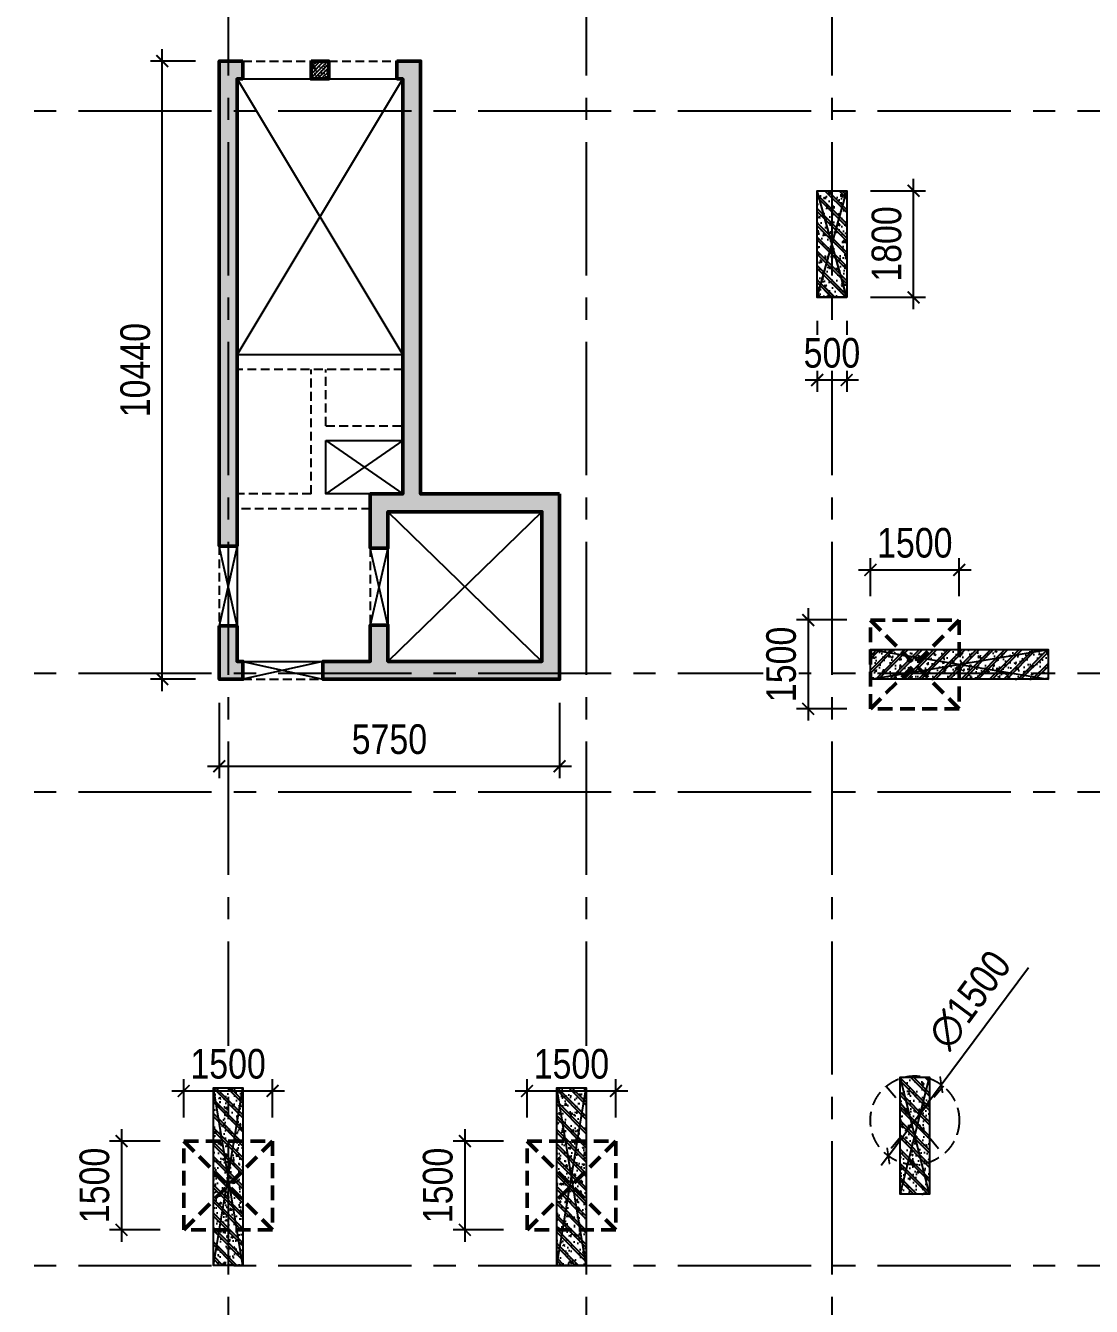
# Model space of a CAD drawing. Header units: millimetres. Extents: x -80883 to 1826631, y -376836 to 309394.
# Drawn here: x 1372164 to 1390168, y -158537 to -136905 of the extents above; entities that cross this region are included whole.
import ezdxf

# ---------------------------------------------------------------- set-up
doc = ezdxf.new("R2010")
doc.units = ezdxf.units.MM
doc.header["$LTSCALE"] = 100
doc.header["$PDMODE"] = 32
doc.header["$PDSIZE"] = 2.5
for name, pattern in [('CENTER2', [1.125, 0.75, -0.125, 0.125, -0.125]), ('DASHED', [4.5, 3, -1.5]), ('HIDDEN', [0.375, 0.25, -0.125])]:
    doc.linetypes.add(name, pattern=pattern)
for name, color, linetype in [('ccu11-Khuat', 9, 'DASHED'), ('ccu11-Thay', 7, 'Continuous'), ('ccu12-Manh', 8, 'Continuous'), ('ccu12-Truc', 13, 'CENTER2'), ('KC-Betong', 6, 'Continuous'), ('KC2-DIM', 251, 'Continuous'), ('KT-Hatch', 251, 'Continuous'), ('ST_MBDV Cot vach 220805$0$AUDIT_I_220805193045-5', 6, 'Continuous'), ('ST_MBDV Cot vach 220805$0$IDEA - dim', 251, 'Continuous'), ('Xref_ST_MBDV Cot vach 30.7.2022|Xref_ST_MBDV Cot vach 30.7.2022|Xref_ST_MBDV Cot vach 30.7.2022|Xref_ST_MBDV Cot vach 30.7.2022|KC-Betong', 6, 'Continuous')]:
    doc.layers.add(name, color=color, linetype=linetype)
doc.layers.add('KT-Net cot vach', color=6, linetype='Continuous', lineweight=50)
doc.styles.add('Arial Narrow', font='ARIALN.TTF')
doc.dimstyles.new('ccu12-200', dxfattribs={"dimscale": 200, "dimtxt": 2.5, "dimasz": 1, "dimexe": 1, "dimexo": 2, "dimgap": 1, "dimtad": 1, "dimdec": 0, "dimrnd": 5, "dimdsep": 46, "dimtxsty": 'Arial Narrow', "dimblk": 'ARCHTICK', "dimcen": -1, "dimdle": 1, "dimclrd": 256, "dimclre": 256, "dimclrt": 3, "dimadec": 0, "dimazin": 2, "dimtfac": 0.1, "dimtdec": 0, "dimtmove": 0, "dimatfit": 1, "dimldrblk": 'ARCHTICK', "dimfxl": 1, "dimtvp": 0.833333, "dimtolj": 1, "dimtzin": 12, "dimarcsym": 0})
pattern_1 = [(50, (-450, 1850), (286.904, -25.1), [30, -330]), (355, (-450, 1850), (-55.5, 300.877), [24, -264]), (100.451, (-426.1, 1847.9), (231.404, 275.776), [25.496, -280.457]), (46.184, (-450, 1930), (426.896, -66.21), [45, -495]), (96.636, (-414.43, 1924.5), (373.865, 389.65), [38.244, -420.685]), (351.184, (-450, 1930), (373.865, 389.65), [36, -396]), (21, (-410, 1910), (238.763, -161.048), [30, -330]), (326, (-410, 1910), (97.326, 290.06), [24, -264]), (71.451, (-390.1, 1896.58), (336.09, 129.012), [25.496, -280.457]), (37.5, (-450, 1850), (4.864, 133.1575), [0, -260.8, 0, -268, 0, -265]), (7.5, (-450, 1850), (105.228, 157.765), [0, -152.8, 0, -254.8, 0, -101]), (327.5, (-539.2, 1850), (213.529, -9.022), [0, -100, 0, -312, 0, -414]), (317.5, (-579.2, 1850), (233.274, 40.042), [0, -130, 0, -207.2, 0, -294]), (45, (-450, 1850), (-120.208, 120.208), []), (45, (-450, 1899), (-120.208, 120.208), [])]

# ---------------------------------------------------------------- blocks, each defined once
blk = doc.blocks.new('Grid-ST-flat-3')
at = {"layer": 'ccu12-Truc', "ltscale": 30}
for p, q in [((398999.4, -66474.8), (398999.4, -104409.6)), ((405049.4, -66474.8), (405049.4, -104409.6)), ((409199.4, -66474.8), (409199.4, -104409.6)), ((366096.2, -72696.3), (425824, -72696.3)), ((366096.2, -82196.3), (425824, -82196.3)), ((366096.2, -84196.3), (425824, -84196.3)), ((366096.2, -92196.3), (425824, -92196.3))]:
    blk.add_line(p, q, dxfattribs=at)
blk = doc.blocks.new('*U650')
h = blk.add_hatch()
h.set_pattern_fill('VATLIEU04', color=250, scale=40, style=0, pattern_type=2)
h.set_pattern_definition([(50, (-450, 3050), (286.904, -25.101), [30, -330]), (355, (-450, 3050), (-55.5, 300.877), [24, -264]), (100.451, (-426.1, 3047.9), (231.404, 275.776), [25.496, -280.457]), (46.184, (-450, 3130), (426.896, -66.208), [45, -495]), (96.636, (-414.43, 3124.5), (373.865, 389.647), [38.244, -420.685]), (351.184, (-450, 3130), (373.865, 389.65), [36, -396]), (21, (-410, 3110), (238.763, -161.048), [30, -330]), (326, (-410, 3110), (97.326, 290.06), [24, -264]), (71.451, (-390.1, 3096.58), (336.09, 129.012), [25.496, -280.457]), (37.5, (-450, 3050), (4.864, 133.1575), [0, -260.8, 0, -268, 0, -265]), (7.5, (-450, 3050), (105.228, 157.7647), [0, -152.8, 0, -254.8, 0, -101]), (327.5, (-539.2, 3050), (213.529, -9.022), [0, -100, 0, -312, 0, -414]), (317.5, (-579.2, 3050), (233.274, 40.042), [0, -130, 0, -207.2, 0, -294]), (45, (-450, 3050), (-120.208, 120.208), []), (45, (-450, 3099), (-120.208, 120.208), [])])
h.paths.add_polyline_path([(-475, -475), (25, -475), (25, 2525), (-475, 2525)])
at = {"color": 6, "ltscale": 0.25}
blk.add_lwpolyline([(-475, -475), (25, -475), (25, 2525), (-475, 2525)], close=True, dxfattribs=at)
at = {"layer": 'Defpoints', "linetype": 'ByBlock', "ltscale": 30}
for p, q in [((25, -475), (-475, 2525)), ((-475, -475), (25, 2525))]:
    blk.add_line(p, q, dxfattribs=at)
blk = doc.blocks.new('*U652')
h = blk.add_hatch()
h.set_pattern_fill('VATLIEU04', color=250, scale=40, style=0, pattern_type=2)
h.set_pattern_definition(pattern_1)
h.paths.add_polyline_path([(-475, -475), (25, -475), (25, 1325), (-475, 1325)])
at = {"color": 6, "ltscale": 0.25}
blk.add_lwpolyline([(-475, -475), (25, -475), (25, 1325), (-475, 1325)], close=True, dxfattribs=at)
at = {"layer": 'Defpoints', "linetype": 'ByBlock', "ltscale": 30}
for p, q in [((25, -475), (-475, 1325)), ((-475, -475), (25, 1325))]:
    blk.add_line(p, q, dxfattribs=at)
blk = doc.blocks.new('*U658')
h = blk.add_hatch()
h.set_pattern_fill('VATLIEU04', color=250, scale=40, style=0, pattern_type=2)
h.set_pattern_definition([(50, (-450, 2030), (286.904, -25.1), [30, -330]), (355, (-450, 2030), (-55.5, 300.877), [24, -264]), (100.451, (-426.1, 2027.9), (231.404, 275.776), [25.496, -280.457]), (46.184, (-450, 2110), (426.896, -66.208), [45, -495]), (96.636, (-414.43, 2104.5), (373.865, 389.65), [38.244, -420.685]), (351.184, (-450, 2110), (373.865, 389.65), [36, -396]), (21, (-410, 2090), (238.763, -161.048), [30, -330]), (326, (-410, 2090), (97.326, 290.06), [24, -264]), (71.451, (-390.1, 2076.58), (336.09, 129.012), [25.496, -280.457]), (37.5, (-450, 2030), (4.864, 133.1575), [0, -260.8, 0, -268, 0, -265]), (7.5, (-450, 2030), (105.228, 157.765), [0, -152.8, 0, -254.8, 0, -101]), (327.5, (-539.2, 2030), (213.529, -9.022), [0, -100, 0, -312, 0, -414]), (317.5, (-579.2, 2030), (233.274, 40.042), [0, -130, 0, -207.2, 0, -294]), (45, (-450, 2030), (-120.208, 120.208), []), (45, (-450, 2079), (-120.208, 120.208), [])])
h.paths.add_polyline_path([(-475, -475), (25, -475), (25, 1505), (-475, 1505)])
at = {"color": 6, "ltscale": 0.25}
blk.add_lwpolyline([(-475, -475), (25, -475), (25, 1505), (-475, 1505)], close=True, dxfattribs=at)
at = {"layer": 'Defpoints', "linetype": 'ByBlock', "ltscale": 30}
for p, q in [((25, -475), (-475, 1505)), ((-475, -475), (25, 1505))]:
    blk.add_line(p, q, dxfattribs=at)
blk = doc.blocks.new('MBCOTVACH-T7-PN')
at = {"layer": 'ST_MBDV Cot vach 220805$0$IDEA - dim', "elevation": 0}
blk.add_lwpolyline([(101387, -31396), (101887, -31396), (101887, -33376), (101387, -33376)], close=True, dxfattribs=at)
at = {"layer": 'ST_MBDV Cot vach 220805$0$AUDIT_I_220805193045-5', "linetype": 'ByBlock', "xscale": -1}
blk.add_blockref('*U652', (100012, -17751, 0), dxfattribs=at)
for name, p, rotation in [('*U650', (101362, -24201, 0), 270), ('*U650', (89812, -34101, 0), 359.9999999999985), ('*U650', (95612, -34101, 0), 359.9999999999985), ('*U658', (101412, -32901, 0), 359.9999999999985)]:
    blk.add_blockref(name, p, dxfattribs=dict(at, rotation=rotation))
blk = doc.blocks.new('LOI-B2-T1-PN')
at = {"layer": 'KT-Hatch'}
h = blk.add_hatch(dxfattribs=at)
h.set_pattern_fill('BTCT', color=256, scale=40)
h.set_pattern_definition([(50, (106559.85, -42147.03), (286.904, -25.1009), [30, -330]), (355, (106559.85, -42147.03), (-55.5005, 300.8769), [24, -264]), (100.4514, (106583.76, -42149.12), (231.4038, 275.7758), [25.496, -280.4568]), (46.1842, (106559.85, -42067.03), (426.8964, -66.2076), [45, -495]), (96.6356, (106595.43, -42072.55), (373.865, 389.647), [38.244, -420.685]), (351.1842, (106559.85, -42067.03), (373.865, 389.6474), [36, -396]), (21, (106599.85, -42087.03), (238.7628, -161.0476), [30, -330]), (326, (106599.85, -42087.03), (97.326, 290.06), [24, -264]), (71.4514, (106619.75, -42100.45), (336.089, 129.0122), [25.496, -280.4568]), (37.5, (106559.85, -42147.03), (4.86394, 133.15754), [0, -260.8, 0, -268, 0, -265]), (7.5, (106559.85, -42147.03), (105.2278, 157.7647), [0, -152.8, 0, -254.8, 0, -101]), (327.5, (106470.65, -42147.03), (213.52897, -9.02195), [0, -100, 0, -312, 0, -414]), (317.5, (106430.65, -42147.03), (233.2745, 40.042), [0, -130, 0, -207.2, 0, -294]), (45, (106559.85, -42147.03), (-106.066, 106.066), []), (45, (106630.57, -42147.03), (-106.066, 106.066), [])])
h.paths.add_polyline_path([(90187, -23777), (89887, -23777), (89887, -24677), (90287, -24677), (90287, -24377), (90187, -24377)], flags=17)
h.paths.add_polyline_path([(92887, -14237), (92887, -14537), (92987, -14537), (92987, -21547), (92437, -21547), (92437, -22462), (92737, -22462), (92737, -21847), (95337, -21847), (95337, -24377), (92737, -24377), (92737, -23762), (92437, -23762), (92437, -24377), (91637, -24377), (91637, -24677), (95637, -24677), (95637, -21547), (93287, -21547), (93287, -14237), (89887, -14237), (89887, -22427), (90187, -22427), (90187, -14537), (90287, -14537), (90287, -14237)])
h = blk.add_hatch(dxfattribs=at)
h.set_pattern_fill('BETONG', color=256, scale=40, pattern_type=2)
h.set_pattern_definition([(0, (-1499465.33, 300749.45), (0, 155.884573), [3.75, -86.25]), (0, (-1499465.33, 300755.95), (0, 155.884573), [3.75, -86.25]), (120, (-1499465.33, 300749.45), (-135, -77.942286), [3.75, -86.25]), (120, (-1499459.7, 300752.7), (-135, -77.942286), [3.75, -86.25]), (0, (-1499420.33, 300827.4), (0, 155.884573), [3.75, -86.25]), (0, (-1499420.33, 300833.89), (0, 155.884573), [3.75, -86.25]), (120, (-1499420.33, 300827.4), (-135, -77.942286), [3.75, -86.25]), (120, (-1499414.7, 300830.64), (-135, -77.942286), [3.75, -86.25]), (60, (-1499461.58, 300749.45), (-135, 77.942286), [3.75, -86.25]), (60, (-1499467.2, 300752.7), (-135, 77.942286), [3.75, -86.25]), (60, (-1499416.58, 300671.51), (-135, 77.942286), [3.75, -86.25]), (60, (-1499422.2, 300674.76), (-135, 77.942286), [3.75, -86.25]), (45, (-1499465.33, 300749.454), (-31.8198052, 31.8198052), []), (50, (-1499465.33, 300749.45), (215.178055, -18.82564), [22.5, -247.5]), (355, (-1499465.33, 300749.45), (-41.6254, 225.65764), [18, -198]), (100.4514, (-1499447.4, 300747.88), (173.552815, 206.831863), [19.122057, -210.342634]), (46.1842, (-1499465.33, 300809.45), (320.172315, -49.655704), [33.75, -371.25]), (96.6356, (-1499438.65, 300805.32), (280.39881, 292.23536), [28.683086, -315.5139]), (351.1842, (-1499465.33, 300809.45), (280.398584, 292.23558), [27, -297]), (21, (-1499435.33, 300794.45), (179.072116, -120.785667), [22.5, -247.5]), (326, (-1499435.33, 300794.45), (72.9946, 217.545014), [18, -198]), (71.4514, (-1499420.4, 300784.39), (252.066789, 96.75915), [19.122057, -210.342634]), (37.5, (-1499465.33, 300749.45), (3.6479566, 99.868156), [0, -195.6, 0, -201, 0, -198.75]), (7.5, (-1499465.33, 300749.45), (78.920861, 118.3235136), [0, -114.6, 0, -191.1, 0, -75.75]), (327.5, (-1499532.23, 300749.45), (160.146731, -6.7664615), [0, -75, 0, -234, 0, -310.5]), (317.5, (-1499562.23, 300749.45), (174.955851, 30.031495), [0, -97.5, 0, -155.4, 0, -220.5])])
h.paths.add_polyline_path([(91437, -14237), (91737, -14237), (91737, -14537), (91437, -14537)])
at = {"ltscale": 0.5}
blk.add_lwpolyline([(92987, -19197), (90187, -19197)], dxfattribs=at)
blk.add_lwpolyline([(91687, -20647), (92987, -20647), (92987, -21547), (91687, -21547)], close=True, dxfattribs=at)
at = {"layer": 'ccu11-Khuat', "color": 6, "ltscale": 0.5, "elevation": 0}
blk.add_lwpolyline([(90287, -14237), (91437, -14237)], dxfattribs=at)
at = {"layer": 'ccu11-Khuat', "color": 6, "ltscale": 0.5}
for points in [[(91737, -14237), (92887, -14237)], [(89887, -22427), (89887, -23777)], [(92437, -22462), (92437, -23762)], [(90287, -24677), (91637, -24677)]]:
    blk.add_lwpolyline(points, dxfattribs=at)
at = {"layer": 'ccu11-Khuat', "ltscale": 0.5}
for points in [[(92987, -19447), (90187, -19447)], [(91437, -21547), (91437, -19447)], [(91687, -20397), (91687, -19447)], [(91687, -20397), (92987, -20397)], [(91437, -21547), (90187, -21547)], [(92437, -21797), (90187, -21797)]]:
    blk.add_lwpolyline(points, dxfattribs=at)
at = {"layer": 'ccu11-Thay', "color": 6, "ltscale": 0.5, "elevation": 0}
blk.add_lwpolyline([(90287, -14537), (91437, -14537)], dxfattribs=at)
at = {"layer": 'ccu11-Thay', "color": 6, "ltscale": 0.5}
for points in [[(91737, -14537), (92887, -14537)], [(90187, -22427), (90187, -23777)], [(92737, -22462), (92737, -23762)], [(90287, -24377), (91637, -24377)]]:
    blk.add_lwpolyline(points, dxfattribs=at)
at = {"layer": 'ccu12-Manh', "ltscale": 0.5}
for points in [[(90187, -14537), (92987, -19197)], [(90187, -19197), (92987, -14537)]]:
    blk.add_lwpolyline(points, dxfattribs=at)
at = {"layer": 'KC2-DIM', "color": 252, "ltscale": 0.5}
for p, q in [((91687, -20647), (92987, -21547)), ((92987, -20647), (91687, -21547))]:
    blk.add_line(p, q, dxfattribs=at)
at = {"layer": 'KC2-DIM', "ltscale": 0.5}
for points in [[(91687, -21547), (91687, -20647)], [(91687, -20647), (92987, -20647)], [(90187, -22427), (89887, -23777)], [(90187, -23777), (89887, -22427)], [(92737, -22462), (92437, -23762)], [(92737, -23762), (92437, -22462)], [(90287, -24377), (91637, -24677)], [(91637, -24377), (90287, -24677)]]:
    blk.add_lwpolyline(points, dxfattribs=at)
at = {"layer": 'KC2-DIM', "color": 252, "ltscale": 0.5}
for points in [[(92737, -21847), (95337, -24377)], [(95337, -21847), (92737, -24377)]]:
    blk.add_lwpolyline(points, dxfattribs=at)
at = {"layer": 'KT-Net cot vach'}
for p, q in [((90187, -22427), (89887, -22427)), ((90187, -23777), (89887, -23777)), ((92437, -23762), (92437, -24377)), ((92737, -23762), (92437, -23762)), ((92737, -23762), (92737, -24377)), ((91637, -24377), (92437, -24377)), ((91637, -24677), (95637, -24677))]:
    blk.add_line(p, q, dxfattribs=at)
for points in [[(89887, -22427), (89887, -14237), (90287, -14237)], [(92887, -14237), (93287, -14237), (93287, -21547), (95637, -21547)], [(90287, -14537), (90187, -14537), (90187, -22427)], [(95637, -21547), (95637, -24677), (91637, -24677), (91637, -24377), (92437, -24377), (92437, -23762), (92737, -23762), (92737, -24377), (95337, -24377), (95337, -21847), (92737, -21847), (92737, -22462), (92437, -22462), (92437, -21547), (92987, -21547), (92987, -14537), (92887, -14537)], [(90187, -23777), (90187, -24377), (90287, -24377), (90287, -24677), (89887, -24677), (89887, -23777)]]:
    blk.add_lwpolyline(points, dxfattribs=at)
at = {"layer": 'KT-Net cot vach', "elevation": 0}
for points in [[(90287, -14537), (90287, -14237)], [(92887, -14237), (92887, -14537)]]:
    blk.add_lwpolyline(points, dxfattribs=at)
at = {"layer": 'KT-Net cot vach'}
blk.add_lwpolyline([(91437, -14237), (91737, -14237), (91737, -14537), (91437, -14537)], close=True, dxfattribs=at)
blk = doc.blocks.new('_ARCHTICK')
at = {"color": 0, "linetype": 'ByBlock', "const_width": 0.15}
blk.add_lwpolyline([(-0.5, -0.5), (0.5, 0.5)], dxfattribs=at)
blk = doc.blocks.new('*D879')
at = {"layer": 'Defpoints', "color": 0, "ltscale": 0.5, "transparency": 16777216}
for p in [(1374835, -155744), (1373784, -157244), (1374835, -157244)]:
    blk.add_point(p, dxfattribs=at)
at = {"layer": 'KC2-DIM', "lineweight": -2, "ltscale": 0.5, "transparency": 16777216}
for p, q in [((1374435, -155744), (1373584, -155744)), ((1373784, -155544), (1373784, -157444)), ((1374435, -157244), (1373584, -157244))]:
    blk.add_line(p, q, dxfattribs=at)
at = {"layer": 'KC2-DIM', "lineweight": -2, "ltscale": 0.5, "transparency": 16777216, "xscale": 200, "yscale": 200, "zscale": 200}
for p, rotation in [((1373784, -155744), 90), ((1373784, -157244), 270)]:
    blk.add_blockref('_ARCHTICK', p, dxfattribs=dict(at, rotation=rotation))
at = {"layer": 'KC2-DIM', "color": 3, "ltscale": 0.5, "transparency": 16777216, "insert": (1373329, -156494), "char_height": 500, "attachment_point": 5, "rotation": 90, "style": 'Arial Narrow', "bg_fill": 3, "box_fill_scale": 1.1, "bg_fill_color": 256, "bg_fill_true_color": 13158600, "bg_fill_transparency": 0}
blk.add_mtext('\\A1;1500', dxfattribs=at)
blk = doc.blocks.new('*D880')
at = {"layer": 'Defpoints', "color": 0, "ltscale": 0.5, "transparency": 16777216}
for p in [(1376335, -154898), (1374835, -155744), (1376335, -155744)]:
    blk.add_point(p, dxfattribs=at)
at = {"layer": 'KC2-DIM', "lineweight": -2, "ltscale": 0.5, "transparency": 16777216}
for p, q in [((1374835, -155344), (1374835, -154698)), ((1376335, -155344), (1376335, -154698)), ((1374635, -154898), (1376535, -154898))]:
    blk.add_line(p, q, dxfattribs=at)
at = {"layer": 'KC2-DIM', "lineweight": -2, "ltscale": 0.5, "transparency": 16777216, "xscale": 200, "yscale": 200, "zscale": 200, "rotation": 180}
blk.add_blockref('_ARCHTICK', (1374835, -154898), dxfattribs=at)
at = {"layer": 'KC2-DIM', "lineweight": -2, "ltscale": 0.5, "transparency": 16777216, "xscale": 200, "yscale": 200, "zscale": 200}
blk.add_blockref('_ARCHTICK', (1376335, -154898), dxfattribs=at)
at = {"layer": 'KC2-DIM', "color": 3, "ltscale": 0.5, "transparency": 16777216, "insert": (1375585, -154443), "char_height": 500, "attachment_point": 5, "style": 'Arial Narrow', "bg_fill": 3, "box_fill_scale": 1.1, "bg_fill_color": 256, "bg_fill_true_color": 13158600, "bg_fill_transparency": 0}
blk.add_mtext('\\A1;1500', dxfattribs=at)
blk = doc.blocks.new('*D881')
at = {"layer": 'Defpoints', "color": 0, "ltscale": 0.5, "transparency": 16777216}
for p in [(1380635, -155744), (1379584, -157244), (1380635, -157244)]:
    blk.add_point(p, dxfattribs=at)
at = {"layer": 'KC2-DIM', "lineweight": -2, "ltscale": 0.5, "transparency": 16777216}
for p, q in [((1380235, -155744), (1379384, -155744)), ((1379584, -155544), (1379584, -157444)), ((1380235, -157244), (1379384, -157244))]:
    blk.add_line(p, q, dxfattribs=at)
at = {"layer": 'KC2-DIM', "lineweight": -2, "ltscale": 0.5, "transparency": 16777216, "xscale": 200, "yscale": 200, "zscale": 200}
for p, rotation in [((1379584, -155744), 90), ((1379584, -157244), 270)]:
    blk.add_blockref('_ARCHTICK', p, dxfattribs=dict(at, rotation=rotation))
at = {"layer": 'KC2-DIM', "color": 3, "ltscale": 0.5, "transparency": 16777216, "insert": (1379129, -156494), "char_height": 500, "attachment_point": 5, "rotation": 90, "style": 'Arial Narrow', "bg_fill": 3, "box_fill_scale": 1.1, "bg_fill_color": 256, "bg_fill_true_color": 13158600, "bg_fill_transparency": 0}
blk.add_mtext('\\A1;1500', dxfattribs=at)
blk = doc.blocks.new('*D882')
at = {"layer": 'Defpoints', "color": 0, "ltscale": 0.5, "transparency": 16777216}
for p in [(1382135, -154898), (1380635, -155744), (1382135, -155744)]:
    blk.add_point(p, dxfattribs=at)
at = {"layer": 'KC2-DIM', "lineweight": -2, "ltscale": 0.5, "transparency": 16777216}
for p, q in [((1380635, -155344), (1380635, -154698)), ((1382135, -155344), (1382135, -154698)), ((1380435, -154898), (1382335, -154898))]:
    blk.add_line(p, q, dxfattribs=at)
at = {"layer": 'KC2-DIM', "lineweight": -2, "ltscale": 0.5, "transparency": 16777216, "xscale": 200, "yscale": 200, "zscale": 200, "rotation": 180}
blk.add_blockref('_ARCHTICK', (1380635, -154898), dxfattribs=at)
at = {"layer": 'KC2-DIM', "lineweight": -2, "ltscale": 0.5, "transparency": 16777216, "xscale": 200, "yscale": 200, "zscale": 200}
blk.add_blockref('_ARCHTICK', (1382135, -154898), dxfattribs=at)
at = {"layer": 'KC2-DIM', "color": 3, "ltscale": 0.5, "transparency": 16777216, "insert": (1381385, -154443), "char_height": 500, "attachment_point": 5, "style": 'Arial Narrow', "bg_fill": 3, "box_fill_scale": 1.1, "bg_fill_color": 256, "bg_fill_true_color": 13158600, "bg_fill_transparency": 0}
blk.add_mtext('\\A1;1500', dxfattribs=at)
blk = doc.blocks.new('*D883')
at = {"layer": 'Defpoints', "color": 0, "ltscale": 0.5, "transparency": 16777216}
for p in [(1386435, -146944), (1385384, -148444), (1386435, -148444)]:
    blk.add_point(p, dxfattribs=at)
at = {"layer": 'KC2-DIM', "lineweight": -2, "ltscale": 0.5, "transparency": 16777216}
for p, q in [((1385384, -146744), (1385384, -148644)), ((1386035, -146944), (1385184, -146944)), ((1386035, -148444), (1385184, -148444))]:
    blk.add_line(p, q, dxfattribs=at)
at = {"layer": 'KC2-DIM', "lineweight": -2, "ltscale": 0.5, "transparency": 16777216, "xscale": 200, "yscale": 200, "zscale": 200}
for p, rotation in [((1385384, -146944), 90), ((1385384, -148444), 270)]:
    blk.add_blockref('_ARCHTICK', p, dxfattribs=dict(at, rotation=rotation))
at = {"layer": 'KC2-DIM', "color": 3, "ltscale": 0.5, "transparency": 16777216, "insert": (1384929, -147694), "char_height": 500, "attachment_point": 5, "rotation": 90, "style": 'Arial Narrow', "bg_fill": 3, "box_fill_scale": 1.1, "bg_fill_color": 256, "bg_fill_true_color": 13158600, "bg_fill_transparency": 0}
blk.add_mtext('\\A1;1500', dxfattribs=at)
blk = doc.blocks.new('*D884')
at = {"layer": 'Defpoints', "color": 0, "ltscale": 0.5, "transparency": 16777216}
for p in [(1387935, -146098), (1386435, -146944), (1387935, -146944)]:
    blk.add_point(p, dxfattribs=at)
at = {"layer": 'KC2-DIM', "lineweight": -2, "ltscale": 0.5, "transparency": 16777216}
for p, q in [((1386435, -146544), (1386435, -145898)), ((1387935, -146544), (1387935, -145898)), ((1386235, -146098), (1388135, -146098))]:
    blk.add_line(p, q, dxfattribs=at)
at = {"layer": 'KC2-DIM', "lineweight": -2, "ltscale": 0.5, "transparency": 16777216, "xscale": 200, "yscale": 200, "zscale": 200, "rotation": 180}
blk.add_blockref('_ARCHTICK', (1386435, -146098), dxfattribs=at)
at = {"layer": 'KC2-DIM', "lineweight": -2, "ltscale": 0.5, "transparency": 16777216, "xscale": 200, "yscale": 200, "zscale": 200}
blk.add_blockref('_ARCHTICK', (1387935, -146098), dxfattribs=at)
at = {"layer": 'KC2-DIM', "color": 3, "ltscale": 0.5, "transparency": 16777216, "insert": (1387185, -145643), "char_height": 500, "attachment_point": 5, "style": 'Arial Narrow', "bg_fill": 3, "box_fill_scale": 1.1, "bg_fill_color": 256, "bg_fill_true_color": 13158600, "bg_fill_transparency": 0}
blk.add_mtext('\\A1;1500', dxfattribs=at)
blk = doc.blocks.new('*D852')
at = {"layer": 'Defpoints', "color": 0, "ltscale": 0.5, "transparency": 16777216}
for p in [(1387633, -154793), (1386738, -155996)]:
    blk.add_point(p, dxfattribs=at)
at = {"layer": 'KC2-DIM', "lineweight": -2, "ltscale": 0.5, "transparency": 16777216}
for p, q in [((1387633, -154793), (1389105, -152813)), ((1386738, -155996), (1387633, -154793)), ((1386738, -155996), (1386619, -156157))]:
    blk.add_line(p, q, dxfattribs=at)
at = {"layer": 'KC2-DIM', "lineweight": -2, "ltscale": 0.5, "transparency": 16777216, "xscale": 200, "yscale": 200, "zscale": 200}
for p, rotation in [((1387633, -154793), 233.3721962865281), ((1386738, -155996), 53.37219628652808)]:
    blk.add_blockref('_ARCHTICK', p, dxfattribs=dict(at, rotation=rotation))
at = {"layer": 'KC2-DIM', "color": 3, "ltscale": 0.5, "transparency": 16777216, "insert": (1388111, -153362), "char_height": 500, "attachment_point": 5, "rotation": 53.3722, "style": 'Arial Narrow', "bg_fill": 3, "box_fill_scale": 1.1, "bg_fill_color": 256, "bg_fill_true_color": 13158600, "bg_fill_transparency": 0}
blk.add_mtext('\\A1;∅1500', dxfattribs=at)
blk = doc.blocks.new('*D920')
at = {"layer": 'Defpoints', "color": 0, "ltscale": 0.5, "transparency": 16777216}
for p in [(1375435, -147944), (1381185, -147944), (1381185, -149415)]:
    blk.add_point(p, dxfattribs=at)
at = {"layer": 'KC2-DIM', "lineweight": -2, "ltscale": 0.5, "transparency": 16777216}
for p, q in [((1375435, -148344), (1375435, -149615)), ((1381185, -148344), (1381185, -149615)), ((1375235, -149415), (1381385, -149415))]:
    blk.add_line(p, q, dxfattribs=at)
at = {"layer": 'KC2-DIM', "lineweight": -2, "ltscale": 0.5, "transparency": 16777216, "xscale": 200, "yscale": 200, "zscale": 200, "rotation": 180}
blk.add_blockref('_ARCHTICK', (1375435, -149415), dxfattribs=at)
at = {"layer": 'KC2-DIM', "lineweight": -2, "ltscale": 0.5, "transparency": 16777216, "xscale": 200, "yscale": 200, "zscale": 200}
blk.add_blockref('_ARCHTICK', (1381185, -149415), dxfattribs=at)
at = {"layer": 'KC2-DIM', "color": 3, "ltscale": 0.5, "transparency": 16777216, "insert": (1378310, -148960), "char_height": 500, "attachment_point": 5, "style": 'Arial Narrow', "bg_fill": 3, "box_fill_scale": 1.1, "bg_fill_color": 256, "bg_fill_true_color": 13158600, "bg_fill_transparency": 0}
blk.add_mtext('\\A1;5750', dxfattribs=at)
blk = doc.blocks.new('*D931')
at = {"layer": 'Defpoints', "color": 0, "ltscale": 0.5, "transparency": 16777216}
for p in [(1374473, -137504), (1375435, -137504), (1375435, -147944)]:
    blk.add_point(p, dxfattribs=at)
at = {"layer": 'KC2-DIM', "lineweight": -2, "ltscale": 0.5, "transparency": 16777216}
for p, q in [((1374473, -148144), (1374473, -137304)), ((1375035, -137504), (1374273, -137504)), ((1375035, -147944), (1374273, -147944))]:
    blk.add_line(p, q, dxfattribs=at)
at = {"layer": 'KC2-DIM', "lineweight": -2, "ltscale": 0.5, "transparency": 16777216, "xscale": 200, "yscale": 200, "zscale": 200}
for p, rotation in [((1374473, -137504), 90), ((1374473, -147944), 270)]:
    blk.add_blockref('_ARCHTICK', p, dxfattribs=dict(at, rotation=rotation))
at = {"layer": 'KC2-DIM', "color": 3, "ltscale": 0.5, "transparency": 16777216, "insert": (1374018, -142724), "char_height": 500, "attachment_point": 5, "rotation": 90, "style": 'Arial Narrow', "bg_fill": 3, "box_fill_scale": 1.1, "bg_fill_color": 256, "bg_fill_true_color": 13158600, "bg_fill_transparency": 0}
blk.add_mtext('\\A1;10440', dxfattribs=at)
blk = doc.blocks.new('*D927')
at = {"layer": 'Defpoints', "color": 0, "ltscale": 0.5, "transparency": 16777216}
for p in [(1385535, -141494, 0), (1386035, -141494, 0), (1386035, -142890)]:
    blk.add_point(p, dxfattribs=at)
at = {"layer": 'KC2-DIM', "lineweight": -2, "ltscale": 0.5, "transparency": 16777216}
for p, q in [((1385535, -141894), (1385535, -143090)), ((1386035, -141894), (1386035, -143090)), ((1385335, -142890), (1386235, -142890))]:
    blk.add_line(p, q, dxfattribs=at)
at = {"layer": 'KC2-DIM', "lineweight": -2, "ltscale": 0.5, "transparency": 16777216, "xscale": 200, "yscale": 200, "zscale": 200, "rotation": 180}
blk.add_blockref('_ARCHTICK', (1385535, -142890), dxfattribs=at)
at = {"layer": 'KC2-DIM', "lineweight": -2, "ltscale": 0.5, "transparency": 16777216, "xscale": 200, "yscale": 200, "zscale": 200}
blk.add_blockref('_ARCHTICK', (1386035, -142890), dxfattribs=at)
at = {"layer": 'KC2-DIM', "color": 3, "ltscale": 0.5, "transparency": 16777216, "insert": (1385785, -142435), "char_height": 500, "attachment_point": 5, "style": 'Arial Narrow', "bg_fill": 3, "box_fill_scale": 1.1, "bg_fill_color": 256, "bg_fill_true_color": 13158600, "bg_fill_transparency": 0}
blk.add_mtext('\\A1;500', dxfattribs=at)
blk = doc.blocks.new('*D928')
at = {"layer": 'Defpoints', "color": 0, "ltscale": 0.5, "transparency": 16777216}
for p in [(1386035, -139694, 0), (1387164, -139694), (1386035, -141494, 0)]:
    blk.add_point(p, dxfattribs=at)
at = {"layer": 'KC2-DIM', "lineweight": -2, "ltscale": 0.5, "transparency": 16777216}
for p, q in [((1387164, -141694), (1387164, -139494)), ((1386435, -139694), (1387364, -139694)), ((1386435, -141494), (1387364, -141494))]:
    blk.add_line(p, q, dxfattribs=at)
at = {"layer": 'KC2-DIM', "lineweight": -2, "ltscale": 0.5, "transparency": 16777216, "xscale": 200, "yscale": 200, "zscale": 200}
for p, rotation in [((1387164, -139694), 90), ((1387164, -141494), 270)]:
    blk.add_blockref('_ARCHTICK', p, dxfattribs=dict(at, rotation=rotation))
at = {"layer": 'KC2-DIM', "color": 3, "ltscale": 0.5, "transparency": 16777216, "insert": (1386709, -140594), "char_height": 500, "attachment_point": 5, "rotation": 90, "style": 'Arial Narrow', "bg_fill": 3, "box_fill_scale": 1.1, "bg_fill_color": 256, "bg_fill_true_color": 13158600, "bg_fill_transparency": 0}
blk.add_mtext('\\A1;1800', dxfattribs=at)
blk = doc.blocks.new('*U149')
h = blk.add_hatch()
h.set_pattern_fill('VATLIEU04', color=250, scale=40, style=0, pattern_type=2)
h.set_pattern_definition(pattern_1)
h.paths.add_polyline_path([(-475, -475), (25, -475), (25, 1325), (-475, 1325)])
at = {"color": 6, "ltscale": 0.25}
blk.add_lwpolyline([(-475, -475), (25, -475), (25, 1325), (-475, 1325)], close=True, dxfattribs=at)
at = {"layer": 'Defpoints', "linetype": 'ByBlock', "ltscale": 30}
for p, q in [((25, -475), (-475, 1325)), ((-475, -475), (25, 1325))]:
    blk.add_line(p, q, dxfattribs=at)
blk = doc.blocks.new('*U1010')
at = {"color": 6, "linetype": 'HIDDEN', "ltscale": 10}
for p, q in [((1025, -1025), (-475, 475)), ((1025, 475), (-475, -1025))]:
    blk.add_line(p, q, dxfattribs=at)
blk.add_lwpolyline([(-475, 475), (1025, 475), (1025, -1025), (-475, -1025)], close=True, dxfattribs=at)
blk = doc.blocks.new('MBDV-COTVACH-T7-PN')
at = {"layer": 'KC-Betong', "linetype": 'HIDDEN', "ltscale": 10}
for points in [[(101154, -31552), (102120, -32700)], [(102120, -31552), (101154, -32700)]]:
    blk.add_lwpolyline(points, dxfattribs=at)
blk.add_circle((101637, -32127), 750, dxfattribs=at)
at = {"layer": 'KT-Net cot vach'}
for p in [(101362, -24152), (89762, -32952), (95562, -32952)]:
    blk.add_blockref('*U1010', p, dxfattribs=at)
at = {"layer": 'Xref_ST_MBDV Cot vach 30.7.2022|Xref_ST_MBDV Cot vach 30.7.2022|Xref_ST_MBDV Cot vach 30.7.2022|Xref_ST_MBDV Cot vach 30.7.2022|KC-Betong', "linetype": 'ByBlock', "xscale": -1}
blk.add_blockref('*U149', (100012, -17752, 0), dxfattribs=at)

msp = doc.modelspace()

# ---------------------------------------------------------------- block references
for name, p in [('Grid-ST-flat-3', (976585.9, -65648.1)), ('LOI-B2-T1-PN', (1285548.5, -123267.8)), ('LOI-B2-T1-PN', (1285548.5, -123267.8))]:
    msp.add_blockref(name, p)
at = {"layer": 'KC2-DIM'}
msp.add_blockref('MBCOTVACH-T7-PN', (1285548.5, -123267.8), dxfattribs=at)

# ---------------------------------------------------------------- next in the draw order: dimensions: what is measured, and where the dimension line sits
at = {"layer": 'KC2-DIM', "ltscale": 0.5}
dim = msp.add_linear_dim(base=(1386035.3, -142890), p1=(1385535.3, -141494.4, 0), p2=(1386035.3, -141494.4, 0), dimstyle='ccu12-200', override={"dimfxl": 150, "dimtfill": 1}, dxfattribs=at)
dim.commit()
dim.dimension.update_dxf_attribs({"geometry": '*D927', "text_midpoint": (1385785.3, -142890), "dimtype": 160})
for base, p1, p2, picture, middle in [((1385384, -148444.4), (1386435.3, -146944.4), (1386435.3, -148444.4), '*D883', (1385384, -147694.4)), ((1373784, -157244.4), (1374835.3, -155744.4), (1374835.3, -157244.4), '*D879', (1373784, -156494.4)), ((1379584, -157244.4), (1380635.3, -155744.4), (1380635.3, -157244.4), '*D881', (1379584, -156494.4))]:
    dim = msp.add_linear_dim(base=base, p1=p1, p2=p2, angle=90, dimstyle='ccu12-200', override={"dimfxl": 150, "dimtfill": 1}, dxfattribs=at)
    dim.commit()
    dim.dimension.update_dxf_attribs({"geometry": picture, "text_midpoint": middle, "dimtype": 160})
dim = msp.add_linear_dim(base=(1381185.3, -149415.4), p1=(1375435.3, -147944.4), p2=(1381185.3, -147944.4), dimstyle='ccu12-200', override={"dimfxl": 150, "dimtfill": 1}, dxfattribs=at)
dim.commit()
dim.dimension.update_dxf_attribs({"geometry": '*D920', "text_midpoint": (1378310.3, -148960.1)})
dim = msp.add_diameter_dim_2p(p1=(1386737.9, -155996.3), p2=(1387632.8, -154792.5), dimstyle='ccu12-200', override={"dimfxl": 150, "dimtfill": 1}, dxfattribs=at)
dim.commit()
dim.dimension.update_dxf_attribs({"geometry": '*D852', "text_midpoint": (1388111.5, -153362.1)})

# ---------------------------------------------------------------- next in the draw order: dimensions: what is measured, and where the dimension line sits
for base, p1, p2, picture, middle in [((1374472.8, -137504.4), (1375435.3, -147944.4), (1375435.3, -137504.4), '*D931', (1374017.5, -142724.4)), ((1387163.9, -139694.4), (1386035.3, -141494.4, 0), (1386035.3, -139694.4, 0), '*D928', (1386708.6, -140594.4))]:
    dim = msp.add_linear_dim(base=base, p1=p1, p2=p2, angle=90, dimstyle='ccu12-200', override={"dimfxl": 150, "dimtfill": 1}, dxfattribs=at)
    dim.commit()
    dim.dimension.update_dxf_attribs({"geometry": picture, "text_midpoint": middle})
for base, p1, p2, picture, middle in [((1387935.3, -146098.3), (1386435.3, -146944.4), (1387935.3, -146944.4), '*D884', (1387185.3, -146098.3)), ((1376335.3, -154898.3), (1374835.3, -155744.4), (1376335.3, -155744.4), '*D880', (1375585.3, -154898.3)), ((1382135.3, -154898.3), (1380635.3, -155744.4), (1382135.3, -155744.4), '*D882', (1381385.3, -154898.3))]:
    dim = msp.add_linear_dim(base=base, p1=p1, p2=p2, dimstyle='ccu12-200', override={"dimfxl": 150, "dimtfill": 1}, dxfattribs=at)
    dim.commit()
    dim.dimension.update_dxf_attribs({"geometry": picture, "text_midpoint": middle, "dimtype": 160})

# ---------------------------------------------------------------- next in the draw order: block references
at = {"layer": 'ccu11-Thay'}
msp.add_blockref('MBDV-COTVACH-T7-PN', (1285548.5, -123267.8), dxfattribs=at)

doc.saveas('drawing.dxf')
